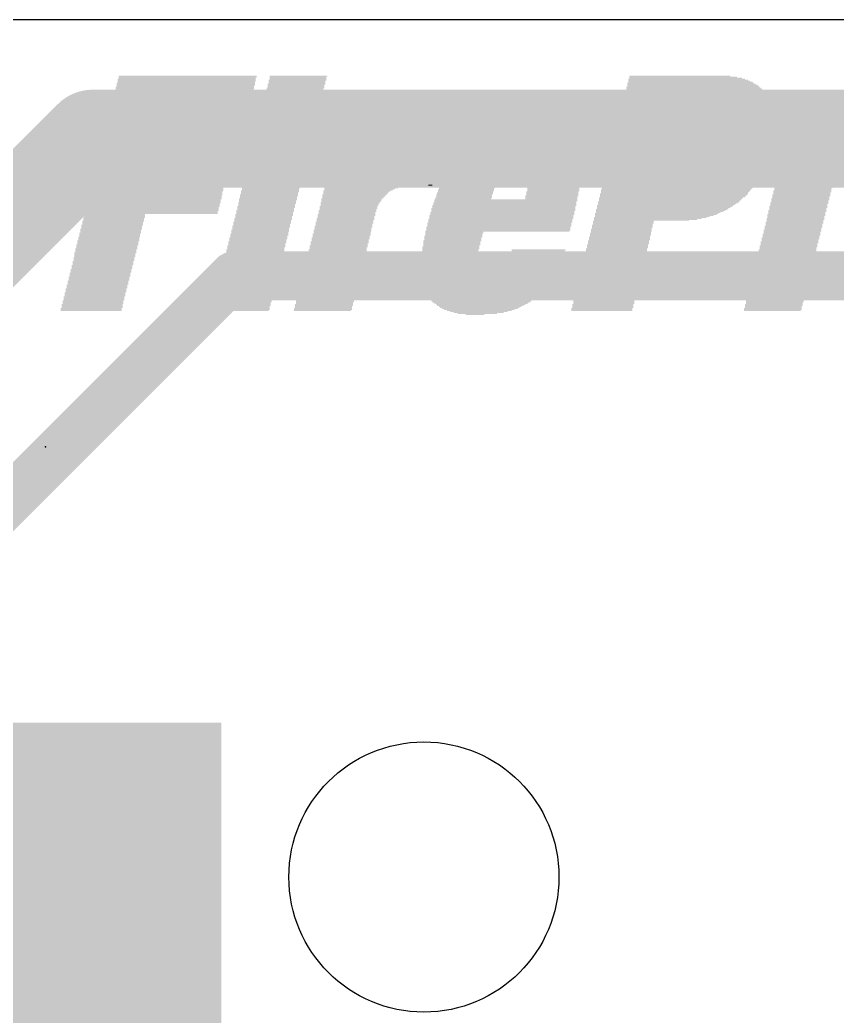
# Model space of a CAD drawing. Extents: x 0 to 77, y 0 to 34.
# Drawn here: x 13.18 to 23.77, y 21.1 to 34 of the extents above; entities that cross this region are included whole.
import ezdxf

# ---------------------------------------------------------------- set-up
doc = ezdxf.new("R2010")
doc.units = 0
for name, color, linetype in [('1', 22, 'CONTINUOUS'), ('20', 7, 'CONTINUOUS'), ('21', 253, 'CONTINUOUS'), ('23', 7, 'CONTINUOUS'), ('39', 22, 'CONTINUOUS')]:
    doc.layers.add(name, color=color, linetype=linetype)

# ---------------------------------------------------------------- blocks, each defined once
blk = doc.blocks.new('RECT')
blk.add_solid([(-0.5, -0.5), (0.5, -0.5), (-0.5, 0.5), (0.5, 0.5)])

msp = doc.modelspace()

# ---------------------------------------------------------------- linework, layer by layer
at = {"layer": '1'}
for points, const_width in [([(14.1224, 32.4612), (5.588, 23.9268)], 1.27), ([(60.3504, 32.4612), (14.1224, 32.4612)], 1.27), ([(15.9512, 30.6832), (8.9916, 23.7236)], 0.635), ([(59.6392, 30.6832), (15.9512, 30.6832)], 0.635)]:
    msp.add_lwpolyline(points, dxfattribs=dict(at, const_width=const_width))
for points, const_width in [([(14.1224, 32.7787, 1), (14.1224, 32.1437)], 0.635), ([(14.3469, 32.2367, 1), (13.8979, 32.6857)], 0.635), ([(15.9512, 30.842, 1), (15.9512, 30.5245)], 0.3175), ([(16.0635, 30.5709, 1), (15.8389, 30.7955)], 0.3175)]:
    msp.add_lwpolyline(points, format="xyb", dxfattribs=dict(at, const_width=const_width))
at = {"layer": '20'}
msp.add_line((77, 34), (0, 34), dxfattribs=at)
msp.add_circle((18.4152, 22.8968), 1.75, dxfattribs=at)
at = {"layer": '23'}
msp.add_point((13.5132, 28.47), dxfattribs=at)

# ---------------------------------------------------------------- block references
at = {"layer": '21', "yscale": 0.0127}
for p, xscale in [((15.3293, 33.1817), 1.7907), ((15.3293, 33.169), 1.7907), ((15.342, 33.2325), 1.7907), ((15.342, 33.2198), 1.7907), ((15.342, 33.2071), 1.7907), ((15.3357, 33.1944), 1.778), ((15.3547, 33.2706), 1.7907), ((15.3547, 33.2579), 1.7907), ((15.3483, 33.2452), 1.778), ((16.7644, 33.169), 0.7493), ((16.7707, 33.2071), 0.7366), ((16.7707, 33.1944), 0.7366), ((16.7707, 33.1817), 0.7366), ((16.7771, 33.2198), 0.7493), ((16.7898, 33.2706), 0.7493), ((16.7835, 33.2579), 0.7366), ((16.7835, 33.2452), 0.7366), ((16.7835, 33.2325), 0.7366), ((21.8698, 33.1817), 1.6383), ((21.8825, 33.169), 1.6637), ((21.819, 33.2325), 1.5113), ((21.8698, 33.1944), 1.6129), ((21.8381, 33.2198), 1.5494), ((21.8508, 33.2071), 1.5748), ((21.7301, 33.2706), 1.3081), ((21.8063, 33.2452), 1.4605), ((21.7746, 33.2579), 1.397), ((15.3039, 33.0801), 1.7907), ((15.3039, 33.0674), 1.7907), ((15.3039, 33.0547), 1.7907), ((15.2976, 33.042), 1.778), ((15.3166, 33.1309), 1.7907), ((15.3166, 33.1182), 1.7907), ((15.3166, 33.1055), 1.7907), ((15.3102, 33.0928), 1.778), ((15.3293, 33.1563), 1.7907), ((15.323, 33.1436), 1.778), ((16.7326, 33.042), 0.7366), ((16.739, 33.0674), 0.7493), ((16.739, 33.0547), 0.7493), ((16.7517, 33.1182), 0.7493), ((16.7454, 33.1055), 0.7366), ((16.7454, 33.0928), 0.7366), ((16.7454, 33.0801), 0.7366), ((16.7581, 33.1563), 0.7366), ((16.7581, 33.1436), 0.7366), ((16.7581, 33.1309), 0.7366), ((21.9206, 33.0801), 1.7907), ((21.9333, 33.042), 1.8161), ((21.927, 33.0674), 1.8034), ((21.927, 33.0547), 1.8034), ((21.9206, 33.0928), 1.7653), ((21.9016, 33.1309), 1.7272), ((21.9079, 33.1182), 1.7399), ((21.9143, 33.1055), 1.7526), ((21.8952, 33.1563), 1.6891), ((21.9016, 33.1436), 1.7018), ((15.2658, 32.9277), 1.7907), ((15.2658, 32.915), 1.7907), ((15.2658, 32.9023), 1.7907), ((15.2785, 32.9785), 1.7907), ((15.2785, 32.9658), 1.7907), ((15.2785, 32.9531), 1.7907), ((15.2721, 32.9404), 1.778), ((15.2912, 33.0293), 1.7907), ((15.2912, 33.0166), 1.7907), ((15.2912, 33.0039), 1.7907), ((15.2849, 32.9912), 1.778), ((16.7009, 32.915), 0.7493), ((16.7009, 32.9023), 0.7493), ((16.7136, 32.9658), 0.7493), ((16.7136, 32.9531), 0.7493), ((16.7073, 32.9404), 0.7366), ((16.7073, 32.9277), 0.7366), ((16.7263, 33.0166), 0.7493), ((16.7263, 33.0039), 0.7493), ((16.72, 32.9912), 0.7366), ((16.72, 32.9785), 0.7366), ((16.7326, 33.0293), 0.7366), ((21.946, 32.915), 1.9177), ((21.946, 32.9023), 1.9177), ((21.9397, 32.9277), 1.905), ((21.9397, 32.9785), 1.8796), ((21.9397, 32.9658), 1.8796), ((21.946, 32.9531), 1.8923), ((21.946, 32.9404), 1.8923), ((21.9333, 33.0293), 1.8415), ((21.9333, 33.0166), 1.8415), ((21.9397, 33.0039), 1.8542), ((21.9397, 32.9912), 1.8542), ((15.2404, 32.8134), 1.7907), ((15.2404, 32.8007), 1.7907), ((15.2404, 32.788), 1.7907), ((15.234, 32.7753), 1.778), ((15.2531, 32.8642), 1.7907), ((15.2531, 32.8515), 1.7907), ((15.2531, 32.8388), 1.7907), ((15.2468, 32.8261), 1.778), ((15.2595, 32.8896), 1.778), ((15.2595, 32.8769), 1.778), ((16.6755, 32.8134), 0.7493), ((16.6755, 32.8007), 0.7493), ((16.6692, 32.788), 0.7366), ((16.6692, 32.7753), 0.7366), ((16.6882, 32.8642), 0.7493), ((16.6882, 32.8515), 0.7493), ((16.6819, 32.8388), 0.7366), ((16.6819, 32.8261), 0.7366), ((16.6945, 32.8896), 0.7366), ((16.6945, 32.8769), 0.7366), ((21.9397, 32.7753), 1.9812), ((21.9397, 32.8261), 1.9558), ((21.946, 32.8134), 1.9685), ((21.946, 32.8007), 1.9685), ((21.946, 32.788), 1.9685), ((21.946, 32.8769), 1.9431), ((21.946, 32.8642), 1.9431), ((21.946, 32.8515), 1.9431), ((21.946, 32.8388), 1.9431), ((21.946, 32.8896), 1.9177), ((15.2023, 32.661), 1.7907), ((15.2023, 32.6483), 1.7907), ((15.215, 32.7118), 1.7907), ((15.215, 32.6991), 1.7907), ((15.215, 32.6864), 1.7907), ((15.2087, 32.6737), 1.778), ((15.2277, 32.7626), 1.7907), ((15.2277, 32.7499), 1.7907), ((15.2277, 32.7372), 1.7907), ((15.2214, 32.7245), 1.778), ((16.6501, 32.7118), 0.7493), ((16.6501, 32.6991), 0.7493), ((16.6564, 32.7372), 0.7366), ((16.6564, 32.7245), 0.7366), ((16.6628, 32.7626), 0.7493), ((16.6628, 32.7499), 0.7493), ((21.3237, 32.6737), 0.8001), ((21.3174, 32.661), 0.7874), ((21.3174, 32.6483), 0.7874), ((21.9333, 32.7245), 1.9939), ((21.9333, 32.7118), 1.9939), ((21.9333, 32.6991), 1.9939), ((21.33, 32.6864), 0.7874), ((21.9397, 32.7626), 1.9812), ((21.9397, 32.7499), 1.9812), ((21.9397, 32.7372), 1.9812), ((22.4667, 32.6864), 0.9525), ((22.4857, 32.6737), 0.9144), ((22.4985, 32.661), 0.889), ((22.4985, 32.6483), 0.8636), ((14.6753, 32.5594), 0.7874), ((14.6753, 32.5467), 0.7874), ((14.6753, 32.534), 0.7874), ((14.6753, 32.5213), 0.7874), ((14.688, 32.6102), 0.7874), ((14.688, 32.5975), 0.7874), ((14.688, 32.5848), 0.7874), ((14.688, 32.5721), 0.7874), ((14.7007, 32.6356), 0.7874), ((14.7007, 32.6229), 0.7874), ((18.4979, 32.5213), 0.3556), ((18.5234, 32.534), 0.3302), ((18.5424, 32.5467), 0.2921), ((18.5615, 32.5594), 0.254), ((18.5996, 32.5721), 0.1778), ((19.7235, 32.5213), 0.8255), ((19.7235, 32.534), 0.7493), ((19.7299, 32.5467), 0.635), ((19.7426, 32.5594), 0.508), ((19.7616, 32.5721), 0.2667), ((21.2856, 32.5213), 0.8001), ((21.2919, 32.5594), 0.7874), ((21.2919, 32.5467), 0.7874), ((21.2919, 32.534), 0.7874), ((21.2983, 32.5721), 0.8001), ((21.311, 32.6229), 0.8001), ((21.3047, 32.6102), 0.7874), ((21.3047, 32.5975), 0.7874), ((21.3047, 32.5848), 0.7874), ((21.3174, 32.6356), 0.7874), ((22.5048, 32.6356), 0.8509), ((22.5112, 32.6229), 0.8382), ((22.5112, 32.6102), 0.8382), ((22.5175, 32.5975), 0.8255), ((22.5175, 32.5848), 0.8255), ((22.5302, 32.5721), 0.8255), ((22.5302, 32.5594), 0.8255), ((22.5302, 32.5467), 0.8255), ((22.5302, 32.534), 0.8255), ((22.5366, 32.5213), 0.8128), ((14.6435, 32.407), 0.8001), ((14.6372, 32.3943), 0.7874), ((14.6562, 32.4578), 0.8001), ((14.6499, 32.4451), 0.7874), ((14.6499, 32.4324), 0.7874), ((14.6499, 32.4197), 0.7874), ((14.6689, 32.5086), 0.8001), ((14.6626, 32.4959), 0.7874), ((14.6626, 32.4832), 0.7874), ((14.6626, 32.4705), 0.7874), ((16.5739, 32.3943), 0.7493), ((16.5802, 32.4197), 0.7366), ((16.5802, 32.407), 0.7366), ((16.5866, 32.4451), 0.7493), ((16.5866, 32.4324), 0.7493), ((16.5993, 32.4959), 0.7493), ((16.5993, 32.4832), 0.7493), ((16.593, 32.4705), 0.7366), ((16.593, 32.4578), 0.7366), ((16.6057, 32.5086), 0.7366), ((17.6217, 32.3943), 0.7112), ((17.6344, 32.4451), 0.7112), ((17.6344, 32.4324), 0.7112), ((17.6344, 32.4197), 0.7112), ((17.6344, 32.407), 0.7112), ((17.6471, 32.4959), 0.7112), ((17.6471, 32.4832), 0.7112), ((17.6471, 32.4705), 0.7112), ((17.6471, 32.4578), 0.7112), ((17.6598, 32.5086), 0.7112), ((18.3964, 32.3943), 0.508), ((18.4027, 32.407), 0.4953), ((18.4091, 32.4197), 0.4826), ((18.4217, 32.4324), 0.4826), ((18.4345, 32.4451), 0.4572), ((18.4408, 32.4578), 0.4445), ((18.4472, 32.4705), 0.4318), ((18.4662, 32.4832), 0.4191), ((18.4789, 32.4959), 0.3937), ((18.4853, 32.5086), 0.381), ((19.6854, 32.3943), 1.2827), ((19.6918, 32.407), 1.2446), ((19.6918, 32.4197), 1.2192), ((19.6981, 32.4324), 1.1811), ((19.6981, 32.4451), 1.1303), ((19.6981, 32.4578), 1.1049), ((19.7045, 32.4705), 1.0668), ((19.7108, 32.4832), 1.0033), ((19.7108, 32.4959), 0.9525), ((19.7172, 32.5086), 0.889), ((21.2538, 32.407), 0.7874), ((21.2538, 32.3943), 0.7874), ((21.2602, 32.4197), 0.8001), ((21.2729, 32.4705), 0.8001), ((21.2666, 32.4578), 0.7874), ((21.2666, 32.4451), 0.7874), ((21.2666, 32.4324), 0.7874), ((21.2793, 32.5086), 0.7874), ((21.2793, 32.4959), 0.7874), ((21.2793, 32.4832), 0.7874), ((22.5175, 32.407), 0.8001), ((22.5175, 32.3943), 0.8001), ((22.5366, 32.5086), 0.8128), ((22.5302, 32.4959), 0.8001), ((22.5302, 32.4832), 0.8001), ((22.5302, 32.4705), 0.8001), ((22.5302, 32.4578), 0.8001), ((22.5302, 32.4451), 0.8001), ((22.5302, 32.4324), 0.8001), ((22.5302, 32.4197), 0.8001), ((23.47, 32.3943), 0.7493), ((23.4827, 32.4451), 0.7493), ((23.4827, 32.4324), 0.7493), ((23.4764, 32.4197), 0.7366), ((23.4764, 32.407), 0.7366), ((23.4954, 32.4959), 0.7493), ((23.4954, 32.4832), 0.7493), ((23.4891, 32.4705), 0.7366), ((23.4891, 32.4578), 0.7366), ((23.5018, 32.5086), 0.7366), ((14.6181, 32.3054), 0.8001), ((14.6118, 32.2927), 0.7874), ((14.6118, 32.28), 0.7874), ((14.6118, 32.2673), 0.7874), ((14.6308, 32.3562), 0.8001), ((14.6245, 32.3435), 0.7874), ((14.6245, 32.3308), 0.7874), ((14.6245, 32.3181), 0.7874), ((14.6372, 32.3816), 0.7874), ((14.6372, 32.3689), 0.7874), ((16.5421, 32.2673), 0.7366), ((16.5485, 32.2927), 0.7493), ((16.5485, 32.28), 0.7493), ((16.5612, 32.3435), 0.7493), ((16.5612, 32.3308), 0.7493), ((16.5549, 32.3181), 0.7366), ((16.5549, 32.3054), 0.7366), ((16.5739, 32.3816), 0.7493), ((16.5676, 32.3689), 0.7366), ((16.5676, 32.3562), 0.7366), ((17.5963, 32.2927), 0.7112), ((17.5963, 32.28), 0.7112), ((17.5963, 32.2673), 0.7112), ((17.609, 32.3435), 0.7112), ((17.609, 32.3308), 0.7112), ((17.609, 32.3181), 0.7112), ((17.609, 32.3054), 0.7112), ((17.6217, 32.3816), 0.7112), ((17.6217, 32.3689), 0.7112), ((17.6217, 32.3562), 0.7112), ((18.3138, 32.2673), 0.5969), ((18.3265, 32.2927), 0.5969), ((18.3265, 32.28), 0.5969), ((18.3329, 32.3054), 0.5842), ((18.3392, 32.3181), 0.5715), ((18.3519, 32.3308), 0.5715), ((18.3583, 32.3435), 0.5588), ((18.3646, 32.3562), 0.5461), ((18.371, 32.3689), 0.5334), ((18.3836, 32.3816), 0.5334), ((19.6473, 32.2673), 1.4859), ((19.6537, 32.28), 1.4732), ((19.66, 32.2927), 1.4605), ((19.66, 32.3054), 1.4351), ((19.6664, 32.3181), 1.4224), ((19.6664, 32.3308), 1.397), ((19.6664, 32.3435), 1.3716), ((19.6727, 32.3562), 1.3589), ((19.6791, 32.3689), 1.3208), ((19.6791, 32.3816), 1.2954), ((21.2221, 32.2673), 0.8001), ((21.2348, 32.3181), 0.8001), ((21.2285, 32.3054), 0.7874), ((21.2285, 32.2927), 0.7874), ((21.2285, 32.28), 0.7874), ((21.2475, 32.3689), 0.8001), ((21.2412, 32.3562), 0.7874), ((21.2412, 32.3435), 0.7874), ((21.2412, 32.3308), 0.7874), ((21.2538, 32.3816), 0.7874), ((22.4921, 32.2927), 0.8001), ((22.4921, 32.28), 0.8001), ((22.4921, 32.2673), 0.8001), ((22.5048, 32.3435), 0.8001), ((22.5048, 32.3308), 0.8001), ((22.5048, 32.3181), 0.8001), ((22.5048, 32.3054), 0.8001), ((22.5175, 32.3816), 0.8001), ((22.5175, 32.3689), 0.8001), ((22.5175, 32.3562), 0.8001), ((23.4446, 32.2927), 0.7493), ((23.4446, 32.28), 0.7493), ((23.4383, 32.2673), 0.7366), ((23.4573, 32.3435), 0.7493), ((23.4573, 32.3308), 0.7493), ((23.451, 32.3181), 0.7366), ((23.451, 32.3054), 0.7366), ((23.47, 32.3816), 0.7493), ((23.4637, 32.3689), 0.7366), ((23.4637, 32.3562), 0.7366), ((14.58, 32.153), 0.8001), ((14.5737, 32.1403), 0.7874), ((14.5737, 32.1276), 0.7874), ((14.5927, 32.2038), 0.8001), ((14.5864, 32.1911), 0.7874), ((14.5864, 32.1784), 0.7874), ((14.5864, 32.1657), 0.7874), ((14.6054, 32.2546), 0.8001), ((14.5991, 32.2419), 0.7874), ((14.5991, 32.2292), 0.7874), ((14.5991, 32.2165), 0.7874), ((16.5104, 32.1403), 0.7493), ((16.5104, 32.1276), 0.7493), ((16.5231, 32.1911), 0.7493), ((16.5231, 32.1784), 0.7493), ((16.5168, 32.1657), 0.7366), ((16.5168, 32.153), 0.7366), ((16.5358, 32.2419), 0.7493), ((16.5358, 32.2292), 0.7493), ((16.5295, 32.2165), 0.7366), ((16.5295, 32.2038), 0.7366), ((16.5421, 32.2546), 0.7366), ((17.8947, 32.1403), 1.3843), ((17.8947, 32.1276), 1.3843), ((17.9074, 32.1911), 1.3843), ((17.9074, 32.1784), 1.3843), ((17.9011, 32.1657), 1.3716), ((17.9011, 32.153), 1.3716), ((17.5836, 32.2419), 0.7112), ((17.5836, 32.2292), 0.7112), ((17.5836, 32.2165), 0.7112), ((17.5836, 32.2038), 0.7112), ((17.5963, 32.2546), 0.7112), ((18.2757, 32.2038), 0.6477), ((18.2821, 32.2165), 0.635), ((18.2948, 32.2292), 0.635), ((18.3011, 32.2419), 0.6223), ((18.3074, 32.2546), 0.6096), ((19.6092, 32.1403), 1.6383), ((19.6092, 32.1276), 1.6383), ((19.6156, 32.153), 1.6256), ((19.6219, 32.1657), 1.6129), ((19.6219, 32.1911), 1.5875), ((19.6283, 32.1784), 1.6002), ((19.6283, 32.2038), 1.5748), ((19.6346, 32.2165), 1.5621), ((19.641, 32.2292), 1.5494), ((19.641, 32.2419), 1.524), ((19.6473, 32.2546), 1.5113), ((21.1967, 32.1657), 0.8001), ((21.1904, 32.153), 0.7874), ((21.1904, 32.1403), 0.7874), ((21.1904, 32.1276), 0.7874), ((21.2094, 32.2165), 0.8001), ((21.2031, 32.2038), 0.7874), ((21.2031, 32.1911), 0.7874), ((21.2031, 32.1784), 0.7874), ((21.2157, 32.2546), 0.7874), ((21.2157, 32.2419), 0.7874), ((21.2157, 32.2292), 0.7874), ((22.435, 32.1403), 0.8382), ((22.4286, 32.1276), 0.8255), ((22.4413, 32.153), 0.8255), ((22.4476, 32.1657), 0.8128), ((22.454, 32.1784), 0.8255), ((22.4604, 32.2038), 0.8128), ((22.4604, 32.1911), 0.8128), ((22.4731, 32.2292), 0.8128), ((22.4731, 32.2165), 0.8128), ((22.4857, 32.2546), 0.8128), ((22.4794, 32.2419), 0.8001), ((23.4065, 32.1403), 0.7493), ((23.4065, 32.1276), 0.7493), ((23.4192, 32.1911), 0.7493), ((23.4192, 32.1784), 0.7493), ((23.4129, 32.1657), 0.7366), ((23.4129, 32.153), 0.7366), ((23.4319, 32.2419), 0.7493), ((23.4319, 32.2292), 0.7493), ((23.4256, 32.2165), 0.7366), ((23.4256, 32.2038), 0.7366), ((23.4383, 32.2546), 0.7366), ((15.0055, 32.0006), 1.7272), ((15.0118, 32.026), 1.7145), ((15.0118, 32.0133), 1.7145), ((15.0182, 32.0514), 1.7272), ((15.0182, 32.0387), 1.7272), ((14.5673, 32.1022), 0.8001), ((15.0245, 32.0768), 1.7145), ((15.0245, 32.0641), 1.7145), ((15.0309, 32.0895), 1.7272), ((14.5737, 32.1149), 0.7874), ((16.485, 32.0387), 0.7493), ((16.485, 32.026), 0.7493), ((16.4787, 32.0133), 0.7366), ((16.4787, 32.0006), 0.7366), ((16.4977, 32.0895), 0.7493), ((16.4977, 32.0768), 0.7493), ((16.4914, 32.0641), 0.7366), ((16.4914, 32.0514), 0.7366), ((16.504, 32.1149), 0.7366), ((16.504, 32.1022), 0.7366), ((17.8693, 32.0387), 1.3843), ((17.8693, 32.026), 1.3843), ((17.8693, 32.0133), 1.3843), ((17.863, 32.0006), 1.3716), ((17.882, 32.0895), 1.3843), ((17.882, 32.0768), 1.3843), ((17.882, 32.0641), 1.3843), ((17.8757, 32.0514), 1.3716), ((17.8947, 32.1149), 1.3843), ((17.8883, 32.1022), 1.3716), ((19.0568, 32.0006), 0.7112), ((19.0694, 32.0133), 0.7112), ((19.0758, 32.026), 0.7239), ((19.0885, 32.0387), 0.7239), ((19.1075, 32.0641), 0.7366), ((19.1012, 32.0514), 0.7239), ((19.133, 32.0895), 0.762), ((19.1203, 32.0768), 0.7366), ((19.1584, 32.1022), 0.7874), ((19.6029, 32.1149), 1.651), ((20.0601, 32.1022), 0.762), ((20.0791, 32.0895), 0.7239), ((20.0855, 32.0768), 0.7112), ((20.0918, 32.0641), 0.6985), ((20.0982, 32.0514), 0.6858), ((20.1045, 32.0387), 0.6731), ((20.1045, 32.026), 0.6731), ((20.1045, 32.0133), 0.6731), ((20.1108, 32.0006), 0.6604), ((21.1586, 32.0006), 0.8001), ((21.1713, 32.0641), 0.8001), ((21.1713, 32.0514), 0.8001), ((21.165, 32.0387), 0.7874), ((21.165, 32.026), 0.7874), ((21.165, 32.0133), 0.7874), ((21.1776, 32.0895), 0.7874), ((21.1776, 32.0768), 0.7874), ((21.184, 32.1149), 0.8001), ((21.184, 32.1022), 0.8001), ((22.3143, 32.0006), 0.9525), ((22.327, 32.0133), 0.9271), ((22.3461, 32.026), 0.9144), ((22.3588, 32.0387), 0.889), ((22.3714, 32.0514), 0.889), ((22.3842, 32.0641), 0.8636), ((22.3905, 32.0768), 0.8509), ((22.4032, 32.0895), 0.8509), ((22.4095, 32.1022), 0.8382), ((22.4223, 32.1149), 0.8382), ((23.3811, 32.0387), 0.7493), ((23.3811, 32.026), 0.7493), ((23.3748, 32.0133), 0.7366), ((23.3748, 32.0006), 0.7366), ((23.3938, 32.0895), 0.7493), ((23.3938, 32.0768), 0.7493), ((23.3875, 32.0641), 0.7366), ((23.3875, 32.0514), 0.7366), ((23.4002, 32.1149), 0.7366), ((23.4002, 32.1022), 0.7366), ((14.9737, 31.8736), 1.7145), ((14.9801, 31.899), 1.7272), ((14.9801, 31.8863), 1.7272), ((14.9864, 31.9244), 1.7145), ((14.9864, 31.9117), 1.7145), ((14.9928, 31.9498), 1.7272), ((14.9928, 31.9371), 1.7272), ((14.9991, 31.9752), 1.7145), ((14.9991, 31.9625), 1.7145), ((15.0055, 31.9879), 1.7272), ((16.4469, 31.8863), 0.7493), ((16.4469, 31.8736), 0.7493), ((16.4596, 31.9371), 0.7493), ((16.4596, 31.9244), 0.7493), ((16.4533, 31.9117), 0.7366), ((16.4533, 31.899), 0.7366), ((16.4659, 31.9625), 0.7366), ((16.4659, 31.9498), 0.7366), ((16.4723, 31.9879), 0.7493), ((16.4723, 31.9752), 0.7493), ((17.8312, 31.8863), 1.3843), ((17.8312, 31.8736), 1.3843), ((17.8439, 31.9371), 1.3843), ((17.8439, 31.9244), 1.3843), ((17.8439, 31.9117), 1.3843), ((17.8376, 31.899), 1.3716), ((17.8566, 31.9879), 1.3843), ((17.8566, 31.9752), 1.3843), ((17.8566, 31.9625), 1.3843), ((17.8503, 31.9498), 1.3716), ((18.9932, 31.8863), 0.7112), ((18.9932, 31.8736), 0.7112), ((19.006, 31.9117), 0.7112), ((19.006, 31.899), 0.7112), ((19.0187, 31.9371), 0.7112), ((19.0187, 31.9244), 0.7112), ((19.0313, 31.9498), 0.7112), ((19.0377, 31.9625), 0.6985), ((19.0441, 31.9752), 0.7112), ((19.0568, 31.9879), 0.7112), ((20.1045, 31.899), 0.6731), ((20.1045, 31.8863), 0.6731), ((20.0982, 31.8736), 0.6604), ((20.1108, 31.9879), 0.6604), ((20.1108, 31.9752), 0.6604), ((20.1108, 31.9625), 0.6604), ((20.1108, 31.9498), 0.6604), ((20.1108, 31.9371), 0.6604), ((20.1108, 31.9244), 0.6604), ((20.1108, 31.9117), 0.6604), ((21.7301, 31.899), 1.9939), ((21.7238, 31.8863), 1.9812), ((21.7238, 31.8736), 1.9812), ((21.7428, 31.9244), 1.9939), ((21.7428, 31.9117), 1.9939), ((21.7492, 31.9498), 2.0066), ((21.7492, 31.9371), 2.0066), ((21.7682, 31.9752), 2.0193), ((21.1523, 31.9879), 0.7874), ((21.7619, 31.9625), 2.0066), ((22.2889, 31.9879), 0.9779), ((23.343, 31.8863), 0.7493), ((23.343, 31.8736), 0.7493), ((23.3557, 31.9371), 0.7493), ((23.3557, 31.9244), 0.7493), ((23.3494, 31.9117), 0.7366), ((23.3494, 31.899), 0.7366), ((23.362, 31.9625), 0.7366), ((23.362, 31.9498), 0.7366), ((23.3684, 31.9879), 0.7493), ((23.3684, 31.9752), 0.7493), ((14.942, 31.7466), 1.7272), ((14.9483, 31.772), 1.7145), ((14.9483, 31.7593), 1.7145), ((14.9547, 31.7974), 1.7272), ((14.9547, 31.7847), 1.7272), ((14.961, 31.8228), 1.7145), ((14.961, 31.8101), 1.7145), ((14.9674, 31.8482), 1.7272), ((14.9674, 31.8355), 1.7272), ((14.9737, 31.8609), 1.7145), ((16.4215, 31.7847), 0.7493), ((16.4215, 31.772), 0.7493), ((16.4152, 31.7593), 0.7366), ((16.4152, 31.7466), 0.7366), ((16.4278, 31.8101), 0.7366), ((16.4278, 31.7974), 0.7366), ((16.4342, 31.8355), 0.7493), ((16.4342, 31.8228), 0.7493), ((16.4406, 31.8609), 0.7366), ((16.4406, 31.8482), 0.7366), ((17.5518, 31.7847), 0.8763), ((17.5391, 31.772), 0.8509), ((17.5264, 31.7466), 0.8255), ((17.5328, 31.7593), 0.8382), ((17.628, 31.8355), 1.0033), ((17.6026, 31.8228), 0.9525), ((17.5836, 31.8101), 0.9144), ((17.5709, 31.7974), 0.889), ((17.7169, 31.8609), 1.1557), ((17.6661, 31.8482), 1.0541), ((18.4979, 31.8609), 0.0508), ((18.9488, 31.7593), 0.7239), ((18.9488, 31.7466), 0.7239), ((18.9551, 31.772), 0.7112), ((18.9615, 31.7974), 0.7239), ((18.9615, 31.7847), 0.7239), ((18.9742, 31.8228), 0.7239), ((18.9679, 31.8101), 0.7112), ((18.9806, 31.8482), 0.7112), ((18.9806, 31.8355), 0.7112), ((18.9932, 31.8609), 0.7112), ((20.0791, 31.772), 0.6731), ((20.0791, 31.7593), 0.6731), ((20.0791, 31.7466), 0.6731), ((20.0918, 31.8355), 0.6731), ((20.0918, 31.8228), 0.6731), ((20.0918, 31.8101), 0.6731), ((20.0918, 31.7974), 0.6731), ((20.0918, 31.7847), 0.6731), ((20.0982, 31.8609), 0.6604), ((20.0982, 31.8482), 0.6604), ((21.6539, 31.7466), 1.9177), ((21.6666, 31.772), 1.9177), ((21.6793, 31.7974), 1.9431), ((21.673, 31.7847), 1.9304), ((21.6603, 31.7593), 1.905), ((21.7047, 31.8482), 1.9685), ((21.692, 31.8101), 1.9431), ((21.6984, 31.8355), 1.9558), ((21.6984, 31.8228), 1.9558), ((21.7174, 31.8609), 1.9685), ((23.3176, 31.7847), 0.7493), ((23.3176, 31.772), 0.7493), ((23.3113, 31.7593), 0.7366), ((23.3113, 31.7466), 0.7366), ((23.3239, 31.8101), 0.7366), ((23.3239, 31.7974), 0.7366), ((23.3303, 31.8355), 0.7493), ((23.3303, 31.8228), 0.7493), ((23.3367, 31.8609), 0.7366), ((23.3367, 31.8482), 0.7366), ((14.9102, 31.6196), 1.7145), ((14.9166, 31.645), 1.7272), ((14.9166, 31.6323), 1.7272), ((14.9229, 31.6704), 1.7145), ((14.9229, 31.6577), 1.7145), ((14.9293, 31.6958), 1.7272), ((14.9293, 31.6831), 1.7272), ((14.942, 31.7339), 1.7272), ((14.9356, 31.7212), 1.7145), ((14.9356, 31.7085), 1.7145), ((16.3834, 31.6323), 0.7493), ((16.3834, 31.6196), 0.7493), ((16.3897, 31.6577), 0.7366), ((16.3897, 31.645), 0.7366), ((16.3961, 31.6831), 0.7493), ((16.3961, 31.6704), 0.7493), ((16.4088, 31.7339), 0.7493), ((16.4088, 31.7212), 0.7493), ((16.4025, 31.7085), 0.7366), ((16.4025, 31.6958), 0.7366), ((17.4566, 31.6323), 0.762), ((17.4566, 31.6196), 0.762), ((17.4756, 31.6704), 0.7747), ((17.4756, 31.6577), 0.7747), ((17.482, 31.6831), 0.7874), ((17.4693, 31.645), 0.762), ((17.5137, 31.7339), 0.8255), ((17.5074, 31.7212), 0.8128), ((17.501, 31.7085), 0.8001), ((17.4947, 31.6958), 0.7874), ((19.4632, 31.6323), 1.8542), ((19.4632, 31.6196), 1.8542), ((19.4695, 31.645), 1.8415), ((19.4759, 31.6704), 1.8542), ((19.4759, 31.6577), 1.8542), ((18.9298, 31.6958), 0.7366), ((18.9234, 31.6831), 0.7239), ((18.9361, 31.7339), 0.7239), ((18.9361, 31.7212), 0.7239), ((18.9361, 31.7085), 0.7239), ((20.0727, 31.7212), 0.6858), ((20.0664, 31.7085), 0.6731), ((20.0664, 31.6958), 0.6731), ((20.0664, 31.6831), 0.6731), ((20.0791, 31.7339), 0.6731), ((21.5841, 31.645), 1.8288), ((21.5777, 31.6323), 1.8161), ((21.565, 31.6196), 1.7907), ((21.6158, 31.6958), 1.8669), ((21.6031, 31.6704), 1.8415), ((21.6095, 31.6831), 1.8542), ((21.5968, 31.6577), 1.8288), ((21.6476, 31.7339), 1.905), ((21.6412, 31.7212), 1.8923), ((21.6349, 31.7085), 1.8796), ((23.2795, 31.6323), 0.7493), ((23.2795, 31.6196), 0.7493), ((23.2858, 31.6577), 0.7366), ((23.2858, 31.645), 0.7366), ((23.2922, 31.6831), 0.7493), ((23.2922, 31.6704), 0.7493), ((23.3049, 31.7339), 0.7493), ((23.3049, 31.7212), 0.7493), ((23.2986, 31.7085), 0.7366), ((23.2986, 31.6958), 0.7366), ((14.8785, 31.4926), 1.7272), ((14.8848, 31.518), 1.7145), ((14.8848, 31.5053), 1.7145), ((14.8912, 31.5434), 1.7272), ((14.8912, 31.5307), 1.7272), ((14.9039, 31.5942), 1.7272), ((14.9039, 31.5815), 1.7272), ((14.8975, 31.5688), 1.7145), ((14.8975, 31.5561), 1.7145), ((14.9102, 31.6069), 1.7145), ((16.358, 31.5307), 0.7493), ((16.358, 31.518), 0.7493), ((16.3516, 31.5053), 0.7366), ((16.3516, 31.4926), 0.7366), ((16.3707, 31.5815), 0.7493), ((16.3707, 31.5688), 0.7493), ((16.3644, 31.5561), 0.7366), ((16.3644, 31.5434), 0.7366), ((16.3771, 31.6069), 0.7366), ((16.3771, 31.5942), 0.7366), ((17.4184, 31.5053), 0.7366), ((17.4184, 31.4926), 0.7366), ((17.4248, 31.5307), 0.7493), ((17.4248, 31.518), 0.7493), ((17.4375, 31.5815), 0.7493), ((17.4375, 31.5688), 0.7493), ((17.4375, 31.5561), 0.7493), ((17.4312, 31.5434), 0.7366), ((17.4502, 31.6069), 0.7493), ((17.4502, 31.5942), 0.7493), ((19.4314, 31.5053), 1.8669), ((19.4314, 31.4926), 1.8669), ((19.4441, 31.5561), 1.8669), ((19.4441, 31.5434), 1.8669), ((19.4441, 31.5307), 1.8669), ((19.4378, 31.518), 1.8542), ((19.4568, 31.5942), 1.8669), ((19.4505, 31.5815), 1.8542), ((19.4505, 31.5688), 1.8542), ((19.4632, 31.6069), 1.8542), ((21.4317, 31.4926), 1.6002), ((21.4507, 31.5053), 1.6129), ((21.4952, 31.5434), 1.7018), ((21.4825, 31.5307), 1.6764), ((21.4698, 31.518), 1.651), ((21.5396, 31.5942), 1.7653), ((21.5333, 31.5815), 1.7526), ((21.5206, 31.5688), 1.7272), ((21.5079, 31.5561), 1.7018), ((21.5587, 31.6069), 1.778), ((23.2477, 31.5053), 0.7366), ((23.2477, 31.4926), 0.7366), ((23.2541, 31.5307), 0.7493), ((23.2541, 31.518), 0.7493), ((23.2668, 31.5815), 0.7493), ((23.2668, 31.5688), 0.7493), ((23.2605, 31.5561), 0.7366), ((23.2605, 31.5434), 0.7366), ((23.2732, 31.6069), 0.7366), ((23.2732, 31.5942), 0.7366), ((14.3895, 31.391), 0.8001), ((14.3832, 31.3783), 0.7874), ((14.3832, 31.3656), 0.7874), ((14.3832, 31.3529), 0.7874), ((14.4022, 31.4418), 0.8001), ((14.3959, 31.4291), 0.7874), ((14.3959, 31.4164), 0.7874), ((14.3959, 31.4037), 0.7874), ((14.4085, 31.4799), 0.7874), ((14.4085, 31.4672), 0.7874), ((14.4085, 31.4545), 0.7874), ((16.3199, 31.3783), 0.7493), ((16.3199, 31.3656), 0.7493), ((16.3135, 31.3529), 0.7366), ((16.3326, 31.4291), 0.7493), ((16.3326, 31.4164), 0.7493), ((16.3263, 31.4037), 0.7366), ((16.3263, 31.391), 0.7366), ((16.3453, 31.4799), 0.7493), ((16.3453, 31.4672), 0.7493), ((16.339, 31.4545), 0.7366), ((16.339, 31.4418), 0.7366), ((17.3803, 31.3529), 0.7366), ((17.3867, 31.3783), 0.7493), ((17.3867, 31.3656), 0.7493), ((17.3994, 31.4291), 0.7493), ((17.3994, 31.4164), 0.7493), ((17.3931, 31.4037), 0.7366), ((17.3931, 31.391), 0.7366), ((17.4121, 31.4799), 0.7493), ((17.4121, 31.4672), 0.7493), ((17.4058, 31.4545), 0.7366), ((17.4058, 31.4418), 0.7366), ((19.3933, 31.3656), 1.8669), ((19.3933, 31.3529), 1.8669), ((19.406, 31.4164), 1.8669), ((19.406, 31.4037), 1.8669), ((19.406, 31.391), 1.8669), ((19.406, 31.3783), 1.8669), ((19.4187, 31.4672), 1.8669), ((19.4187, 31.4545), 1.8669), ((19.4187, 31.4418), 1.8669), ((19.4187, 31.4291), 1.8669), ((19.4314, 31.4799), 1.8669), ((20.9935, 31.3529), 0.7747), ((20.9999, 31.391), 0.7874), ((20.9999, 31.3783), 0.7874), ((20.9999, 31.3656), 0.7874), ((21.3491, 31.4418), 1.4605), ((21.2856, 31.4164), 1.3335), ((21.2348, 31.4037), 1.2319), ((21.3174, 31.4291), 1.397), ((21.3999, 31.4672), 1.5367), ((21.419, 31.4799), 1.5748), ((21.3745, 31.4545), 1.4859), ((23.2096, 31.3529), 0.7366), ((23.216, 31.3783), 0.7493), ((23.216, 31.3656), 0.7493), ((23.2287, 31.4291), 0.7493), ((23.2287, 31.4164), 0.7493), ((23.2224, 31.4037), 0.7366), ((23.2224, 31.391), 0.7366), ((23.2414, 31.4799), 0.7493), ((23.2414, 31.4672), 0.7493), ((23.2351, 31.4545), 0.7366), ((23.2351, 31.4418), 0.7366), ((14.3514, 31.2386), 0.8001), ((14.3451, 31.2259), 0.7874), ((14.3641, 31.2894), 0.8001), ((14.3578, 31.2767), 0.7874), ((14.3578, 31.264), 0.7874), ((14.3578, 31.2513), 0.7874), ((14.3768, 31.3402), 0.8001), ((14.3704, 31.3275), 0.7874), ((14.3704, 31.3148), 0.7874), ((14.3704, 31.3021), 0.7874), ((16.2818, 31.2259), 0.7493), ((16.2945, 31.2767), 0.7493), ((16.2945, 31.264), 0.7493), ((16.2882, 31.2513), 0.7366), ((16.2882, 31.2386), 0.7366), ((16.3072, 31.3275), 0.7493), ((16.3072, 31.3148), 0.7493), ((16.3009, 31.3021), 0.7366), ((16.3009, 31.2894), 0.7366), ((16.3135, 31.3402), 0.7366), ((17.3486, 31.2259), 0.7493), ((17.3613, 31.2767), 0.7493), ((17.3613, 31.264), 0.7493), ((17.355, 31.2513), 0.7366), ((17.355, 31.2386), 0.7366), ((17.374, 31.3275), 0.7493), ((17.374, 31.3148), 0.7493), ((17.3677, 31.3021), 0.7366), ((17.3677, 31.2894), 0.7366), ((17.3803, 31.3402), 0.7366), ((19.3679, 31.264), 1.8669), ((18.8027, 31.2259), 0.7366), ((18.8091, 31.2513), 0.7493), ((18.8091, 31.2386), 0.7493), ((19.3806, 31.3148), 1.8669), ((19.3806, 31.3021), 1.8669), ((19.3806, 31.2894), 1.8669), ((19.3806, 31.2767), 1.8669), ((19.3933, 31.3402), 1.8669), ((19.3933, 31.3275), 1.8669), ((20.9618, 31.2386), 0.7874), ((20.9618, 31.2259), 0.7874), ((20.9681, 31.2513), 0.7747), ((20.9745, 31.2894), 0.7874), ((20.9745, 31.2767), 0.7874), ((20.9745, 31.264), 0.7874), ((20.9871, 31.3402), 0.7874), ((20.9871, 31.3275), 0.7874), ((20.9871, 31.3148), 0.7874), ((20.9808, 31.3021), 0.7747), ((23.1779, 31.2259), 0.7493), ((23.1906, 31.2767), 0.7493), ((23.1906, 31.264), 0.7493), ((23.1843, 31.2513), 0.7366), ((23.1843, 31.2386), 0.7366), ((23.2033, 31.3275), 0.7493), ((23.2033, 31.3148), 0.7493), ((23.197, 31.3021), 0.7366), ((23.197, 31.2894), 0.7366), ((23.2096, 31.3402), 0.7366), ((14.326, 31.137), 0.8001), ((14.3197, 31.1243), 0.7874), ((14.3197, 31.1116), 0.7874), ((14.3197, 31.0989), 0.7874), ((14.3387, 31.1878), 0.8001), ((14.3323, 31.1751), 0.7874), ((14.3323, 31.1624), 0.7874), ((14.3323, 31.1497), 0.7874), ((14.3451, 31.2132), 0.7874), ((14.3451, 31.2005), 0.7874), ((16.2564, 31.1243), 0.7493), ((16.2564, 31.1116), 0.7493), ((16.2501, 31.0989), 0.7366), ((16.2691, 31.1751), 0.7493), ((16.2691, 31.1624), 0.7493), ((16.2628, 31.1497), 0.7366), ((16.2628, 31.137), 0.7366), ((16.2818, 31.2132), 0.7493), ((16.2754, 31.2005), 0.7366), ((16.2754, 31.1878), 0.7366), ((17.3232, 31.1243), 0.7493), ((17.3232, 31.1116), 0.7493), ((17.3169, 31.0989), 0.7366), ((17.3359, 31.1751), 0.7493), ((17.3359, 31.1624), 0.7493), ((17.3296, 31.1497), 0.7366), ((17.3296, 31.137), 0.7366), ((17.3422, 31.2005), 0.7366), ((17.3422, 31.1878), 0.7366), ((17.3486, 31.2132), 0.7493), ((18.7837, 31.137), 0.7493), ((18.7774, 31.1243), 0.7366), ((18.7774, 31.1116), 0.7366), ((18.7774, 31.0989), 0.7366), ((18.7964, 31.2005), 0.7493), ((18.7964, 31.1878), 0.7493), ((18.7901, 31.1751), 0.7366), ((18.7901, 31.1624), 0.7366), ((18.7901, 31.1497), 0.7366), ((18.8027, 31.2132), 0.7366), ((20.9364, 31.137), 0.7874), ((20.9364, 31.1243), 0.7874), ((20.9364, 31.1116), 0.7874), ((20.9364, 31.0989), 0.7874), ((20.949, 31.1878), 0.7874), ((20.949, 31.1751), 0.7874), ((20.949, 31.1624), 0.7874), ((20.949, 31.1497), 0.7874), ((20.9554, 31.2005), 0.7747), ((20.9618, 31.2132), 0.7874), ((23.1525, 31.1243), 0.7493), ((23.1525, 31.1116), 0.7493), ((23.1462, 31.0989), 0.7366), ((23.1652, 31.1751), 0.7493), ((23.1652, 31.1624), 0.7493), ((23.1589, 31.1497), 0.7366), ((23.1589, 31.137), 0.7366), ((23.1715, 31.2005), 0.7366), ((23.1715, 31.1878), 0.7366), ((23.1779, 31.2132), 0.7493), ((14.2879, 30.9846), 0.8001), ((14.2816, 30.9719), 0.7874), ((14.3006, 31.0354), 0.8001), ((14.2942, 31.0227), 0.7874), ((14.2942, 31.01), 0.7874), ((14.2942, 30.9973), 0.7874), ((14.3133, 31.0862), 0.8001), ((14.307, 31.0735), 0.7874), ((14.307, 31.0608), 0.7874), ((14.307, 31.0481), 0.7874), ((16.2183, 30.9719), 0.7493), ((16.231, 31.0227), 0.7493), ((16.231, 31.01), 0.7493), ((16.2247, 30.9973), 0.7366), ((16.2247, 30.9846), 0.7366), ((16.2437, 31.0735), 0.7493), ((16.2437, 31.0608), 0.7493), ((16.2373, 31.0481), 0.7366), ((16.2373, 31.0354), 0.7366), ((16.2501, 31.0862), 0.7366), ((17.2851, 30.9719), 0.7493), ((17.2978, 31.0227), 0.7493), ((17.2978, 31.01), 0.7493), ((17.2915, 30.9973), 0.7366), ((17.2915, 30.9846), 0.7366), ((17.3041, 31.0481), 0.7366), ((17.3041, 31.0354), 0.7366), ((17.3105, 31.0735), 0.7493), ((17.3105, 31.0608), 0.7493), ((17.3169, 31.0862), 0.7366), ((18.7646, 31.0608), 0.7366), ((18.7646, 31.0481), 0.7366), ((18.7646, 31.0354), 0.7366), ((18.7583, 31.0227), 0.7239), ((18.7583, 31.01), 0.7239), ((18.7583, 30.9973), 0.7239), ((18.7583, 30.9846), 0.7239), ((18.752, 30.9719), 0.7112), ((18.7774, 31.0862), 0.7366), ((18.771, 31.0735), 0.7239), ((19.8886, 30.9719), 0.6985), ((19.9013, 31.0227), 0.6985), ((19.895, 31.01), 0.6858), ((19.895, 30.9973), 0.6858), ((19.895, 30.9846), 0.6858), ((20.8983, 30.9846), 0.7874), ((20.8983, 30.9719), 0.7874), ((20.9109, 31.0354), 0.7874), ((20.9109, 31.0227), 0.7874), ((20.9109, 31.01), 0.7874), ((20.9109, 30.9973), 0.7874), ((20.9237, 31.0862), 0.7874), ((20.9237, 31.0735), 0.7874), ((20.9237, 31.0608), 0.7874), ((20.9237, 31.0481), 0.7874), ((23.1144, 30.9719), 0.7493), ((23.1271, 31.0227), 0.7493), ((23.1271, 31.01), 0.7493), ((23.1208, 30.9973), 0.7366), ((23.1208, 30.9846), 0.7366), ((23.1334, 31.0481), 0.7366), ((23.1334, 31.0354), 0.7366), ((23.1398, 31.0735), 0.7493), ((23.1398, 31.0608), 0.7493), ((23.1462, 31.0862), 0.7366), ((14.2561, 30.8703), 0.7874), ((14.2561, 30.8576), 0.7874), ((14.2561, 30.8449), 0.7874), ((14.2689, 30.9211), 0.7874), ((14.2689, 30.9084), 0.7874), ((14.2689, 30.8957), 0.7874), ((14.2689, 30.883), 0.7874), ((14.2816, 30.9592), 0.7874), ((14.2816, 30.9465), 0.7874), ((14.2816, 30.9338), 0.7874), ((16.1929, 30.8703), 0.7493), ((16.1929, 30.8576), 0.7493), ((16.1866, 30.8449), 0.7366), ((16.2056, 30.9211), 0.7493), ((16.2056, 30.9084), 0.7493), ((16.1992, 30.8957), 0.7366), ((16.1992, 30.883), 0.7366), ((16.2183, 30.9592), 0.7493), ((16.212, 30.9465), 0.7366), ((16.212, 30.9338), 0.7366), ((17.2597, 30.8703), 0.7493), ((17.2597, 30.8576), 0.7493), ((17.2534, 30.8449), 0.7366), ((17.266, 30.8957), 0.7366), ((17.266, 30.883), 0.7366), ((17.2724, 30.9211), 0.7493), ((17.2724, 30.9084), 0.7493), ((17.2851, 30.9592), 0.7493), ((17.2788, 30.9465), 0.7366), ((17.2788, 30.9338), 0.7366), ((18.7456, 30.9592), 0.7239), ((18.7456, 30.9465), 0.7239), ((18.7456, 30.9338), 0.7239), ((18.7329, 30.8576), 0.6985), ((18.7329, 30.8449), 0.6985), ((18.7393, 30.9211), 0.7112), ((18.7393, 30.9084), 0.7112), ((18.7393, 30.8957), 0.7112), ((18.7393, 30.883), 0.7112), ((18.7393, 30.8703), 0.7112), ((19.8569, 30.8703), 0.6858), ((19.8505, 30.8576), 0.6731), ((19.8505, 30.8449), 0.6731), ((19.8696, 30.9211), 0.6858), ((19.8696, 30.9084), 0.6858), ((19.8696, 30.8957), 0.6858), ((19.8632, 30.883), 0.6731), ((19.8823, 30.9592), 0.6858), ((19.8823, 30.9465), 0.6858), ((19.8823, 30.9338), 0.6858), ((20.8728, 30.883), 0.7874), ((20.8728, 30.8703), 0.7874), ((20.8728, 30.8576), 0.7874), ((20.8728, 30.8449), 0.7874), ((20.8856, 30.9338), 0.7874), ((20.8856, 30.9211), 0.7874), ((20.8856, 30.9084), 0.7874), ((20.8856, 30.8957), 0.7874), ((20.8983, 30.9592), 0.7874), ((20.8983, 30.9465), 0.7874), ((23.089, 30.8703), 0.7493), ((23.089, 30.8576), 0.7493), ((23.0827, 30.8449), 0.7366), ((23.0953, 30.8957), 0.7366), ((23.0953, 30.883), 0.7366), ((23.1017, 30.9211), 0.7493), ((23.1017, 30.9084), 0.7493), ((23.1144, 30.9592), 0.7493), ((23.1081, 30.9465), 0.7366), ((23.1081, 30.9338), 0.7366), ((14.218, 30.7179), 0.7874), ((14.2308, 30.7687), 0.7874), ((14.2308, 30.756), 0.7874), ((14.2308, 30.7433), 0.7874), ((14.2308, 30.7306), 0.7874), ((14.2435, 30.8195), 0.7874), ((14.2435, 30.8068), 0.7874), ((14.2435, 30.7941), 0.7874), ((14.2435, 30.7814), 0.7874), ((14.2561, 30.8322), 0.7874), ((16.1548, 30.7179), 0.7493), ((16.1675, 30.7687), 0.7493), ((16.1675, 30.756), 0.7493), ((16.1611, 30.7433), 0.7366), ((16.1611, 30.7306), 0.7366), ((16.1802, 30.8195), 0.7493), ((16.1802, 30.8068), 0.7493), ((16.1739, 30.7941), 0.7366), ((16.1739, 30.7814), 0.7366), ((16.1866, 30.8322), 0.7366), ((17.2216, 30.7179), 0.7493), ((17.2279, 30.7433), 0.7366), ((17.2279, 30.7306), 0.7366), ((17.2343, 30.7687), 0.7493), ((17.2343, 30.756), 0.7493), ((17.247, 30.8195), 0.7493), ((17.247, 30.8068), 0.7493), ((17.2407, 30.7941), 0.7366), ((17.2407, 30.7814), 0.7366), ((17.2534, 30.8322), 0.7366), ((18.7329, 30.8322), 0.6985), ((18.7329, 30.8195), 0.6985), ((18.7329, 30.8068), 0.6985), ((18.7329, 30.7941), 0.6985), ((18.7329, 30.7814), 0.6985), ((18.7329, 30.7687), 0.6985), ((18.7393, 30.756), 0.7112), ((18.7393, 30.7433), 0.7112), ((18.7393, 30.7306), 0.7112), ((18.7393, 30.7179), 0.7112), ((19.7807, 30.7179), 0.6858), ((19.7934, 30.7306), 0.6858), ((19.8061, 30.756), 0.6858), ((19.7997, 30.7433), 0.6731), ((19.8188, 30.7814), 0.6858), ((19.8124, 30.7687), 0.6731), ((19.8315, 30.8068), 0.6858), ((19.8251, 30.7941), 0.6731), ((19.8442, 30.8322), 0.6858), ((19.8378, 30.8195), 0.6731), ((20.8347, 30.7179), 0.7874), ((20.8411, 30.7306), 0.7747), ((20.8475, 30.7687), 0.7874), ((20.8475, 30.756), 0.7874), ((20.8475, 30.7433), 0.7874), ((20.8538, 30.7814), 0.7747), ((20.8602, 30.8195), 0.7874), ((20.8602, 30.8068), 0.7874), ((20.8602, 30.7941), 0.7874), ((20.8665, 30.8322), 0.7747), ((23.0509, 30.7179), 0.7493), ((23.0572, 30.7433), 0.7366), ((23.0572, 30.7306), 0.7366), ((23.0636, 30.7687), 0.7493), ((23.0636, 30.756), 0.7493), ((23.0763, 30.8195), 0.7493), ((23.0763, 30.8068), 0.7493), ((23.07, 30.7941), 0.7366), ((23.07, 30.7814), 0.7366), ((23.0827, 30.8322), 0.7366), ((24.1431, 30.7687), 0.7493), ((24.1431, 30.756), 0.7493), ((24.1431, 30.7433), 0.7493), ((14.1927, 30.6163), 0.7874), ((14.1927, 30.6036), 0.7874), ((14.1927, 30.5909), 0.7874), ((14.1927, 30.5782), 0.7874), ((14.2054, 30.6671), 0.7874), ((14.2054, 30.6544), 0.7874), ((14.2054, 30.6417), 0.7874), ((14.2054, 30.629), 0.7874), ((14.218, 30.7052), 0.7874), ((14.218, 30.6925), 0.7874), ((14.218, 30.6798), 0.7874), ((16.1294, 30.6163), 0.7493), ((16.1294, 30.6036), 0.7493), ((16.123, 30.5909), 0.7366), ((16.123, 30.5782), 0.7366), ((16.1421, 30.6671), 0.7493), ((16.1421, 30.6544), 0.7493), ((16.1358, 30.6417), 0.7366), ((16.1358, 30.629), 0.7366), ((16.1548, 30.7052), 0.7493), ((16.1485, 30.6925), 0.7366), ((16.1485, 30.6798), 0.7366), ((17.1898, 30.5909), 0.7366), ((17.1898, 30.5782), 0.7366), ((17.1962, 30.6163), 0.7493), ((17.1962, 30.6036), 0.7493), ((17.2089, 30.6671), 0.7493), ((17.2089, 30.6544), 0.7493), ((17.2026, 30.6417), 0.7366), ((17.2026, 30.629), 0.7366), ((17.2216, 30.7052), 0.7493), ((17.2153, 30.6925), 0.7366), ((17.2153, 30.6798), 0.7366), ((18.7456, 30.6925), 0.7239), ((18.7583, 30.6671), 0.7493), ((18.7393, 30.7052), 0.7112), ((18.752, 30.6798), 0.7366), ((19.2218, 30.6036), 1.651), ((18.771, 30.6544), 0.7493), ((18.7901, 30.6417), 0.7874), ((19.2346, 30.629), 1.6764), ((19.2282, 30.6163), 1.6637), ((19.2218, 30.5782), 1.6256), ((19.2282, 30.5909), 1.6383), ((19.6791, 30.6417), 0.7874), ((19.7108, 30.6544), 0.7493), ((19.7362, 30.6671), 0.7239), ((19.7426, 30.6798), 0.7112), ((19.7616, 30.6925), 0.6985), ((19.768, 30.7052), 0.6858), ((20.803, 30.5782), 0.7747), ((20.8094, 30.6163), 0.7874), ((20.8094, 30.6036), 0.7874), ((20.8094, 30.5909), 0.7874), ((20.8157, 30.629), 0.7747), ((20.8221, 30.6671), 0.7874), ((20.8221, 30.6544), 0.7874), ((20.8221, 30.6417), 0.7874), ((20.8347, 30.7052), 0.7874), ((20.8347, 30.6925), 0.7874), ((20.8284, 30.6798), 0.7747), ((23.0191, 30.5909), 0.7366), ((23.0191, 30.5782), 0.7366), ((23.0255, 30.6163), 0.7493), ((23.0255, 30.6036), 0.7493), ((23.0382, 30.6671), 0.7493), ((23.0382, 30.6544), 0.7493), ((23.0319, 30.6417), 0.7366), ((23.0319, 30.629), 0.7366), ((23.0509, 30.7052), 0.7493), ((23.0446, 30.6925), 0.7366), ((23.0446, 30.6798), 0.7366), ((24.1812, 30.6925), 0.8255), ((14.1546, 30.4639), 0.7874), ((14.1546, 30.4512), 0.7874), ((14.1673, 30.5147), 0.7874), ((14.1673, 30.502), 0.7874), ((14.1673, 30.4893), 0.7874), ((14.1673, 30.4766), 0.7874), ((14.1799, 30.5655), 0.7874), ((14.1799, 30.5528), 0.7874), ((14.1799, 30.5401), 0.7874), ((14.1799, 30.5274), 0.7874), ((16.0913, 30.4639), 0.7493), ((16.0913, 30.4512), 0.7493), ((16.104, 30.5147), 0.7493), ((16.104, 30.502), 0.7493), ((16.0977, 30.4893), 0.7366), ((16.0977, 30.4766), 0.7366), ((16.1167, 30.5655), 0.7493), ((16.1167, 30.5528), 0.7493), ((16.1104, 30.5401), 0.7366), ((16.1104, 30.5274), 0.7366), ((17.1581, 30.4639), 0.7493), ((17.1581, 30.4512), 0.7493), ((17.1708, 30.5147), 0.7493), ((17.1708, 30.502), 0.7493), ((17.1645, 30.4893), 0.7366), ((17.1645, 30.4766), 0.7366), ((17.1835, 30.5655), 0.7493), ((17.1835, 30.5528), 0.7493), ((17.1772, 30.5401), 0.7366), ((17.1772, 30.5274), 0.7366), ((19.2155, 30.5655), 1.6129), ((19.2092, 30.5528), 1.6002), ((19.2155, 30.5401), 1.5875), ((19.2028, 30.5147), 1.5621), ((19.2092, 30.5274), 1.5748), ((19.2028, 30.502), 1.5367), ((19.1965, 30.4893), 1.524), ((19.1965, 30.4766), 1.4986), ((19.1901, 30.4639), 1.4859), ((19.1901, 30.4512), 1.4605), ((20.7713, 30.4639), 0.7874), ((20.7713, 30.4512), 0.7874), ((20.7776, 30.4766), 0.7747), ((20.784, 30.5147), 0.7874), ((20.784, 30.502), 0.7874), ((20.784, 30.4893), 0.7874), ((20.7966, 30.5655), 0.7874), ((20.7966, 30.5528), 0.7874), ((20.7966, 30.5401), 0.7874), ((20.7903, 30.5274), 0.7747), ((22.9874, 30.4639), 0.7493), ((22.9874, 30.4512), 0.7493), ((23.0001, 30.5147), 0.7493), ((23.0001, 30.502), 0.7493), ((22.9938, 30.4893), 0.7366), ((22.9938, 30.4766), 0.7366), ((23.0128, 30.5655), 0.7493), ((23.0128, 30.5528), 0.7493), ((23.0065, 30.5401), 0.7366), ((23.0065, 30.5274), 0.7366), ((14.1292, 30.3623), 0.7874), ((14.1292, 30.3496), 0.7874), ((14.1292, 30.3369), 0.7874), ((14.1292, 30.3242), 0.7874), ((14.1418, 30.4131), 0.7874), ((14.1418, 30.4004), 0.7874), ((14.1418, 30.3877), 0.7874), ((14.1418, 30.375), 0.7874), ((14.1546, 30.4385), 0.7874), ((14.1546, 30.4258), 0.7874), ((16.0659, 30.3623), 0.7493), ((16.0659, 30.3496), 0.7493), ((16.0596, 30.3369), 0.7366), ((16.0596, 30.3242), 0.7366), ((16.0786, 30.4131), 0.7493), ((16.0786, 30.4004), 0.7493), ((16.0723, 30.3877), 0.7366), ((16.0723, 30.375), 0.7366), ((16.0849, 30.4385), 0.7366), ((16.0849, 30.4258), 0.7366), ((17.1327, 30.3623), 0.7493), ((17.1327, 30.3496), 0.7493), ((17.1264, 30.3369), 0.7366), ((17.1264, 30.3242), 0.7366), ((17.1454, 30.4131), 0.7493), ((17.1454, 30.4004), 0.7493), ((17.1391, 30.3877), 0.7366), ((17.1391, 30.375), 0.7366), ((17.1517, 30.4385), 0.7366), ((17.1517, 30.4258), 0.7366), ((19.1837, 30.4385), 1.4478), ((19.1837, 30.4258), 1.4224), ((19.1774, 30.4131), 1.4097), ((19.1711, 30.4004), 1.3716), ((19.1711, 30.3877), 1.3462), ((19.1711, 30.375), 1.3208), ((19.1584, 30.3623), 1.2954), ((19.1584, 30.3496), 1.27), ((19.152, 30.3369), 1.2319), ((19.1584, 30.3242), 1.1938), ((20.7459, 30.3623), 0.7874), ((20.7459, 30.3496), 0.7874), ((20.7459, 30.3369), 0.7874), ((20.7459, 30.3242), 0.7874), ((20.7585, 30.4131), 0.7874), ((20.7585, 30.4004), 0.7874), ((20.7585, 30.3877), 0.7874), ((20.7585, 30.375), 0.7874), ((20.7713, 30.4385), 0.7874), ((20.7713, 30.4258), 0.7874), ((22.962, 30.3623), 0.7493), ((22.962, 30.3496), 0.7493), ((22.9557, 30.3369), 0.7366), ((22.9557, 30.3242), 0.7366), ((22.9747, 30.4131), 0.7493), ((22.9747, 30.4004), 0.7493), ((22.9684, 30.3877), 0.7366), ((22.9684, 30.375), 0.7366), ((22.981, 30.4385), 0.7366), ((22.981, 30.4258), 0.7366), ((14.1038, 30.2607), 0.7874), ((14.1038, 30.248), 0.7874), ((14.1038, 30.2353), 0.7874), ((14.1165, 30.3115), 0.7874), ((14.1165, 30.2988), 0.7874), ((14.1165, 30.2861), 0.7874), ((14.1165, 30.2734), 0.7874), ((16.0405, 30.2607), 0.7493), ((16.0405, 30.248), 0.7493), ((16.0342, 30.2353), 0.7366), ((16.0532, 30.3115), 0.7493), ((16.0532, 30.2988), 0.7493), ((16.0468, 30.2861), 0.7366), ((16.0468, 30.2734), 0.7366), ((17.1073, 30.2607), 0.7493), ((17.1073, 30.248), 0.7493), ((17.101, 30.2353), 0.7366), ((17.1136, 30.2861), 0.7366), ((17.1136, 30.2734), 0.7366), ((17.12, 30.3115), 0.7493), ((17.12, 30.2988), 0.7493), ((19.152, 30.3115), 1.1557), ((19.1456, 30.2988), 1.1176), ((19.1456, 30.2861), 1.0668), ((19.1393, 30.2734), 1.0287), ((19.1393, 30.2607), 0.9779), ((19.133, 30.248), 0.9144), ((19.133, 30.2353), 0.8382), ((19.1266, 30.2226), 0.7493), ((19.1266, 30.2099), 0.6477), ((19.1075, 30.1972), 0.508), ((20.7204, 30.2607), 0.7874), ((20.7204, 30.248), 0.7874), ((20.7204, 30.2353), 0.7874), ((20.7332, 30.3115), 0.7874), ((20.7332, 30.2988), 0.7874), ((20.7332, 30.2861), 0.7874), ((20.7332, 30.2734), 0.7874), ((22.9366, 30.2607), 0.7493), ((22.9366, 30.248), 0.7493), ((22.9303, 30.2353), 0.7366), ((22.9429, 30.2861), 0.7366), ((22.9429, 30.2734), 0.7366), ((22.9493, 30.3115), 0.7493), ((22.9493, 30.2988), 0.7493), ((19.0758, 30.1845), 0.2413)]:
    msp.add_blockref('RECT', p, dxfattribs=dict(at, xscale=xscale))
at = {"layer": '39', "xscale": 10.75, "yscale": 11.95}
msp.add_blockref('RECT', (10.4152, 18.9218), dxfattribs=at)

doc.saveas('drawing.dxf')
